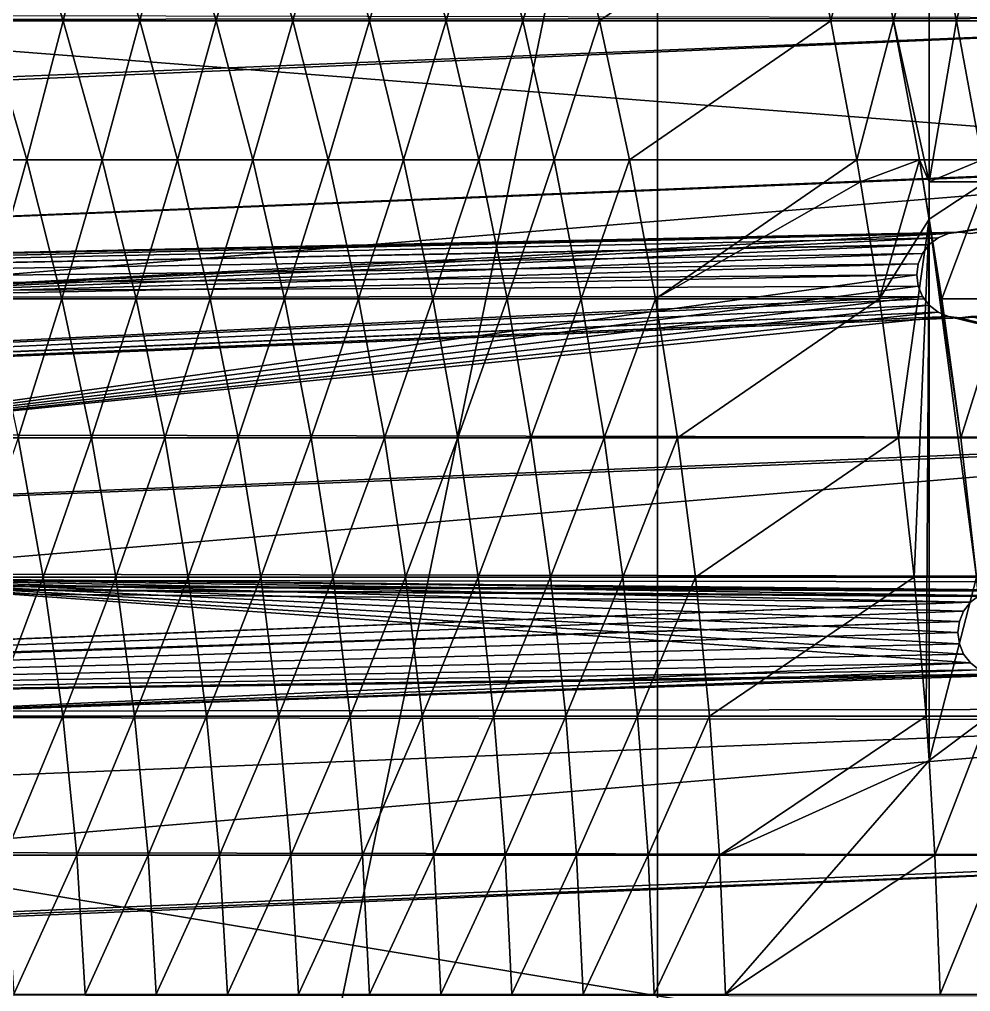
# Model space of a CAD drawing. Header units: metres. Extents: x 0 to 40.2, y -11.7 to 11.7.
# Drawn here: x 25.54 to 32.19, y 0.99 to 7.79 of the extents above; entities that cross this region are included whole.
import ezdxf

# ---------------------------------------------------------------- set-up
doc = ezdxf.new("R2010")
doc.units = ezdxf.units.M

msp = doc.modelspace()

# ---------------------------------------------------------------- linework, layer by layer
at = {"layer": 'bajo_balcon'}
for points in [[(22.388125, 8.74875, 3.3), (34.871875, 8.74875, 3.3), (22.76, 7.776667, 3.3)], [(34.871875, 8.74875, 3.3), (35.066667, 7.776667, 3.3), (22.76, 7.776667, 3.3)], [(22.76, 7.776667, 3.3), (35.238542, 6.804583, 3.3), (23.088125, 6.804583, 3.3)], [(35.066667, 7.776667, 3.3), (35.238542, 6.804583, 3.3), (22.76, 7.776667, 3.3)], [(35.238542, 6.804583, 3.3), (23.3725, 5.8325, 3.3), (23.088125, 6.804583, 3.3)], [(35.238542, 6.804583, 3.3), (32.035821, 6.289778, 3.3), (23.3725, 5.8325, 3.3)], [(35.238542, 6.804583, 3.3), (32.113467, 6.3, 3.3), (32.035821, 6.289778, 3.3)], [(32.113467, 6.3, 3.3), (35.238542, 6.804583, 3.3), (32.191113, 6.289778, 3.3)], [(32.035821, 6.289778, 3.3), (31.963467, 6.259808, 3.3), (23.3725, 5.8325, 3.3)], [(31.963467, 6.259808, 3.3), (31.901335, 6.212132, 3.3), (23.3725, 5.8325, 3.3)], [(31.85366, 6.15, 3.3), (23.3725, 5.8325, 3.3), (31.901335, 6.212132, 3.3)], [(31.85366, 6.15, 3.3), (31.823689, 6.077646, 3.3), (23.3725, 5.8325, 3.3)], [(31.823689, 6.077646, 3.3), (31.813467, 6, 3.3), (23.3725, 5.8325, 3.3)], [(23.3725, 5.8325, 3.3), (31.813467, 6, 3.3), (23.613125, 4.860417, 3.3)], [(31.813467, 6, 3.3), (31.823689, 5.922354, 3.3), (23.613125, 4.860417, 3.3)], [(31.823689, 5.922354, 3.3), (31.85366, 5.85, 3.3), (23.613125, 4.860417, 3.3)], [(31.901335, 5.787868, 3.3), (23.613125, 4.860417, 3.3), (31.85366, 5.85, 3.3)], [(31.901335, 5.787868, 3.3), (31.963467, 5.740192, 3.3), (23.613125, 4.860417, 3.3)], [(31.963467, 5.740192, 3.3), (32.035821, 5.710222, 3.3), (23.613125, 4.860417, 3.3)], [(32.035821, 5.710222, 3.3), (35.513542, 4.860417, 3.3), (23.613125, 4.860417, 3.3)], [(32.113467, 5.7, 3.3), (35.513542, 4.860417, 3.3), (32.035821, 5.710222, 3.3)], [(32.113467, 5.7, 3.3), (32.191113, 5.710222, 3.3), (35.513542, 4.860417, 3.3)], [(35.513542, 4.860417, 3.3), (23.81, 3.888333, 3.3), (23.613125, 4.860417, 3.3)], [(35.513542, 4.860417, 3.3), (35.616667, 3.888333, 3.3), (23.81, 3.888333, 3.3)], [(32.189326, 3.287868, 3.3), (23.963125, 2.91625, 3.3), (23.81, 3.888333, 3.3)], [(32.11168, 3.422354, 3.3), (32.14165, 3.35, 3.3), (23.81, 3.888333, 3.3)], [(32.14165, 3.35, 3.3), (32.189326, 3.287868, 3.3), (23.81, 3.888333, 3.3)], [(32.101458, 3.5, 3.3), (32.11168, 3.422354, 3.3), (23.81, 3.888333, 3.3)], [(32.11168, 3.577646, 3.3), (32.101458, 3.5, 3.3), (23.81, 3.888333, 3.3)], [(32.14165, 3.65, 3.3), (32.11168, 3.577646, 3.3), (23.81, 3.888333, 3.3)], [(32.189326, 3.712132, 3.3), (32.14165, 3.65, 3.3), (23.81, 3.888333, 3.3)], [(32.251458, 3.759808, 3.3), (32.189326, 3.712132, 3.3), (23.81, 3.888333, 3.3)], [(32.323812, 3.789778, 3.3), (32.251458, 3.759808, 3.3), (23.81, 3.888333, 3.3)], [(32.401458, 3.8, 3.3), (32.323812, 3.789778, 3.3), (23.81, 3.888333, 3.3)], [(35.616667, 3.888333, 3.3), (32.401458, 3.8, 3.3), (23.81, 3.888333, 3.3)], [(32.189326, 3.287868, 3.3), (32.251458, 3.240192, 3.3), (23.963125, 2.91625, 3.3)], [(32.251458, 3.240192, 3.3), (32.323812, 3.210222, 3.3), (23.963125, 2.91625, 3.3)], [(32.323812, 3.210222, 3.3), (32.401458, 3.2, 3.3), (23.963125, 2.91625, 3.3)], [(32.401458, 3.2, 3.3), (35.696875, 2.91625, 3.3), (23.963125, 2.91625, 3.3)], [(35.696875, 2.91625, 3.3), (24.0725, 1.944167, 3.3), (23.963125, 2.91625, 3.3)], [(35.696875, 2.91625, 3.3), (35.754167, 1.944167, 3.3), (24.0725, 1.944167, 3.3)], [(35.8, 0, 3.3), (24.138125, 0.972083, 3.3), (24.0725, 1.944167, 3.3)], [(35.754167, 1.944167, 3.3), (35.8, 0, 3.3), (24.0725, 1.944167, 3.3)]]:
    msp.add_3dface(points, dxfattribs=at)
at = {"layer": 'butacas_alta_frontal'}
for points in [[(25.844601, 7.776667, 4.469231), (25.534634, 8.74875, 4.469231), (25.308834, 7.776667, 4.469231)], [(26.080718, 8.74875, 4.603077), (25.534634, 8.74875, 4.603077), (25.844601, 7.776667, 4.603077)], [(26.380368, 7.776667, 4.603077), (26.080718, 8.74875, 4.603077), (25.844601, 7.776667, 4.603077)], [(26.626803, 8.74875, 4.736923), (26.080718, 8.74875, 4.736923), (26.380368, 7.776667, 4.736923)], [(26.916135, 7.776667, 4.736923), (26.626803, 8.74875, 4.736923), (26.380368, 7.776667, 4.736923)], [(27.172888, 8.74875, 4.870769), (26.626803, 8.74875, 4.870769), (26.916135, 7.776667, 4.870769)], [(27.451902, 7.776667, 4.870769), (27.172888, 8.74875, 4.870769), (26.916135, 7.776667, 4.870769)], [(27.718973, 8.74875, 5.004615), (27.172888, 8.74875, 5.004615), (27.451902, 7.776667, 5.004615)], [(27.987669, 7.776667, 5.004615), (27.718973, 8.74875, 5.004615), (27.451902, 7.776667, 5.004615)], [(28.265057, 8.74875, 5.138462), (27.718973, 8.74875, 5.138462), (27.987669, 7.776667, 5.138462)], [(28.523436, 7.776667, 5.138462), (28.265057, 8.74875, 5.138462), (27.987669, 7.776667, 5.138462)], [(28.811142, 8.74875, 5.272308), (28.265057, 8.74875, 5.272308), (28.523436, 7.776667, 5.272308)], [(29.059202, 7.776667, 5.272308), (28.811142, 8.74875, 5.272308), (28.523436, 7.776667, 5.272308)], [(29.059202, 7.776667, 5.406154), (29.357227, 8.74875, 5.406154), (28.811142, 8.74875, 5.406154)], [(29.594969, 7.776667, 5.406154), (29.357227, 8.74875, 5.406154), (29.059202, 7.776667, 5.406154)], [(31.44678, 8.74875, 5.54), (31.005625, 8.74875, 5.54), (31.212222, 7.776667, 5.54)], [(31.65203, 7.776667, 5.54), (31.44678, 8.74875, 5.54), (31.212222, 7.776667, 5.54)], [(31.887935, 8.74875, 5.697368), (31.44678, 8.74875, 5.697368), (31.65203, 7.776667, 5.697368)], [(31.9, 8.691232, 5.697368), (31.887935, 8.74875, 5.697368), (31.65203, 7.776667, 5.697368)], [(31.9, 8.691232, 5.697368), (31.65203, 7.776667, 5.697368), (31.9, 6.65, 5.697368)], [(25.591439, 6.804583, 4.335385), (25.308834, 7.776667, 4.335385), (25.064776, 6.804583, 4.335385)], [(25.844601, 7.776667, 4.469231), (25.308834, 7.776667, 4.469231), (25.591439, 6.804583, 4.469231)], [(26.118102, 6.804583, 4.469231), (25.844601, 7.776667, 4.469231), (25.591439, 6.804583, 4.469231)], [(26.380368, 7.776667, 4.603077), (25.844601, 7.776667, 4.603077), (26.118102, 6.804583, 4.603077)], [(26.644765, 6.804583, 4.603077), (26.380368, 7.776667, 4.603077), (26.118102, 6.804583, 4.603077)], [(26.916135, 7.776667, 4.736923), (26.380368, 7.776667, 4.736923), (26.644765, 6.804583, 4.736923)], [(27.171428, 6.804583, 4.736923), (26.916135, 7.776667, 4.736923), (26.644765, 6.804583, 4.736923)], [(27.451902, 7.776667, 4.870769), (26.916135, 7.776667, 4.870769), (27.171428, 6.804583, 4.870769)], [(27.698091, 6.804583, 4.870769), (27.451902, 7.776667, 4.870769), (27.171428, 6.804583, 4.870769)], [(27.698091, 6.804583, 5.004615), (27.987669, 7.776667, 5.004615), (27.451902, 7.776667, 5.004615)], [(28.224754, 6.804583, 5.004615), (27.987669, 7.776667, 5.004615), (27.698091, 6.804583, 5.004615)], [(28.523436, 7.776667, 5.138462), (27.987669, 7.776667, 5.138462), (28.224754, 6.804583, 5.138462)], [(28.751416, 6.804583, 5.138462), (28.523436, 7.776667, 5.138462), (28.224754, 6.804583, 5.138462)], [(29.059202, 7.776667, 5.272308), (28.523436, 7.776667, 5.272308), (28.751416, 6.804583, 5.272308)], [(29.278079, 6.804583, 5.272308), (29.059202, 7.776667, 5.272308), (28.751416, 6.804583, 5.272308)], [(29.594969, 7.776667, 5.406154), (29.059202, 7.776667, 5.406154), (29.278079, 6.804583, 5.406154)], [(29.804742, 6.804583, 5.406154), (29.594969, 7.776667, 5.406154), (29.278079, 6.804583, 5.406154)], [(31.65203, 7.776667, 5.54), (31.212222, 7.776667, 5.54), (31.394514, 6.804583, 5.54)], [(31.833133, 6.804583, 5.54), (31.65203, 7.776667, 5.54), (31.394514, 6.804583, 5.54)], [(31.9, 6.65, 5.697368), (31.65203, 7.776667, 5.697368), (31.833133, 6.804583, 5.697368)], [(25.591439, 6.804583, 4.335385), (25.064776, 6.804583, 4.335385), (25.317591, 5.8325, 4.335385)], [(25.591439, 6.804583, 4.335385), (25.317591, 5.8325, 4.335385), (25.836364, 5.8325, 4.335385)], [(26.118102, 6.804583, 4.469231), (25.591439, 6.804583, 4.469231), (25.836364, 5.8325, 4.469231)], [(26.118102, 6.804583, 4.469231), (25.836364, 5.8325, 4.469231), (26.355136, 5.8325, 4.469231)], [(26.644765, 6.804583, 4.603077), (26.118102, 6.804583, 4.603077), (26.355136, 5.8325, 4.603077)], [(26.873909, 5.8325, 4.603077), (26.644765, 6.804583, 4.603077), (26.355136, 5.8325, 4.603077)], [(27.171428, 6.804583, 4.736923), (26.644765, 6.804583, 4.736923), (26.873909, 5.8325, 4.736923)], [(27.392682, 5.8325, 4.736923), (27.171428, 6.804583, 4.736923), (26.873909, 5.8325, 4.736923)], [(27.698091, 6.804583, 4.870769), (27.171428, 6.804583, 4.870769), (27.392682, 5.8325, 4.870769)], [(27.698091, 6.804583, 4.870769), (27.392682, 5.8325, 4.870769), (27.911454, 5.8325, 4.870769)], [(28.224754, 6.804583, 5.004615), (27.698091, 6.804583, 5.004615), (27.911454, 5.8325, 5.004615)], [(28.224754, 6.804583, 5.004615), (27.911454, 5.8325, 5.004615), (28.430227, 5.8325, 5.004615)], [(28.751416, 6.804583, 5.138462), (28.224754, 6.804583, 5.138462), (28.430227, 5.8325, 5.138462)], [(28.949, 5.8325, 5.138462), (28.751416, 6.804583, 5.138462), (28.430227, 5.8325, 5.138462)], [(29.278079, 6.804583, 5.272308), (28.751416, 6.804583, 5.272308), (28.949, 5.8325, 5.272308)], [(29.278079, 6.804583, 5.272308), (28.949, 5.8325, 5.272308), (29.467773, 5.8325, 5.272308)], [(29.804742, 6.804583, 5.406154), (29.278079, 6.804583, 5.406154), (29.467773, 5.8325, 5.406154)], [(29.986545, 5.8325, 5.406154), (29.804742, 6.804583, 5.406154), (29.467773, 5.8325, 5.406154)], [(31.833133, 6.804583, 5.54), (31.394514, 6.804583, 5.54), (31.419637, 6.65, 5.54)], [(31.833133, 6.804583, 5.54), (31.419637, 6.65, 5.54), (31.5525, 5.8325, 5.54)], [(31.9, 6.390454, 5.54), (31.833133, 6.804583, 5.54), (31.5525, 5.8325, 5.54)], [(31.9, 6.65, 5.697368), (31.833133, 6.804583, 5.697368), (31.9, 6.390454, 5.697368)], [(31.9, 6.390454, 5.54), (31.5525, 5.8325, 5.54), (31.686181, 4.860417, 5.54)], [(31.9, 6.390454, 5.54), (31.686181, 4.860417, 5.54), (31.795556, 3.888333, 5.54)], [(31.9, 6.390454, 5.54), (31.795556, 3.888333, 5.54), (31.880625, 2.91625, 5.54)], [(31.9, 6.390454, 5.54), (31.880625, 2.91625, 5.54), (31.9, 2.606295, 5.54)], [(25.836364, 5.8325, 4.335385), (25.317591, 5.8325, 4.335385), (25.531511, 4.860417, 4.335385)], [(26.043607, 4.860417, 4.335385), (25.836364, 5.8325, 4.335385), (25.531511, 4.860417, 4.335385)], [(26.355136, 5.8325, 4.469231), (25.836364, 5.8325, 4.469231), (26.043607, 4.860417, 4.469231)], [(26.555704, 4.860417, 4.469231), (26.355136, 5.8325, 4.469231), (26.043607, 4.860417, 4.469231)], [(26.555704, 4.860417, 4.603077), (26.873909, 5.8325, 4.603077), (26.355136, 5.8325, 4.603077)], [(27.0678, 4.860417, 4.603077), (26.873909, 5.8325, 4.603077), (26.555704, 4.860417, 4.603077)], [(27.392682, 5.8325, 4.736923), (26.873909, 5.8325, 4.736923), (27.0678, 4.860417, 4.736923)], [(27.579896, 4.860417, 4.736923), (27.392682, 5.8325, 4.736923), (27.0678, 4.860417, 4.736923)], [(27.911454, 5.8325, 4.870769), (27.392682, 5.8325, 4.870769), (27.579896, 4.860417, 4.870769)], [(28.091993, 4.860417, 4.870769), (27.911454, 5.8325, 4.870769), (27.579896, 4.860417, 4.870769)], [(28.430227, 5.8325, 5.004615), (27.911454, 5.8325, 5.004615), (28.091993, 4.860417, 5.004615)], [(28.604089, 4.860417, 5.004615), (28.430227, 5.8325, 5.004615), (28.091993, 4.860417, 5.004615)], [(28.949, 5.8325, 5.138462), (28.430227, 5.8325, 5.138462), (28.604089, 4.860417, 5.138462)], [(29.116186, 4.860417, 5.138462), (28.949, 5.8325, 5.138462), (28.604089, 4.860417, 5.138462)], [(29.467773, 5.8325, 5.272308), (28.949, 5.8325, 5.272308), (29.116186, 4.860417, 5.272308)], [(29.628282, 4.860417, 5.272308), (29.467773, 5.8325, 5.272308), (29.116186, 4.860417, 5.272308)], [(29.986545, 5.8325, 5.406154), (29.467773, 5.8325, 5.406154), (29.628282, 4.860417, 5.406154)], [(30.140379, 4.860417, 5.406154), (29.986545, 5.8325, 5.406154), (29.628282, 4.860417, 5.406154)], [(25.706536, 3.888333, 4.201538), (25.531511, 4.860417, 4.201538), (25.199902, 3.888333, 4.201538)], [(26.043607, 4.860417, 4.335385), (25.531511, 4.860417, 4.335385), (25.706536, 3.888333, 4.335385)], [(26.21317, 3.888333, 4.335385), (26.043607, 4.860417, 4.335385), (25.706536, 3.888333, 4.335385)], [(26.555704, 4.860417, 4.469231), (26.043607, 4.860417, 4.469231), (26.21317, 3.888333, 4.469231)], [(26.719804, 3.888333, 4.469231), (26.555704, 4.860417, 4.469231), (26.21317, 3.888333, 4.469231)], [(27.0678, 4.860417, 4.603077), (26.555704, 4.860417, 4.603077), (26.719804, 3.888333, 4.603077)], [(27.226438, 3.888333, 4.603077), (27.0678, 4.860417, 4.603077), (26.719804, 3.888333, 4.603077)], [(27.579896, 4.860417, 4.736923), (27.0678, 4.860417, 4.736923), (27.226438, 3.888333, 4.736923)], [(27.733072, 3.888333, 4.736923), (27.579896, 4.860417, 4.736923), (27.226438, 3.888333, 4.736923)], [(27.733072, 3.888333, 4.870769), (28.091993, 4.860417, 4.870769), (27.579896, 4.860417, 4.870769)], [(28.239706, 3.888333, 4.870769), (28.091993, 4.860417, 4.870769), (27.733072, 3.888333, 4.870769)], [(28.604089, 4.860417, 5.004615), (28.091993, 4.860417, 5.004615), (28.239706, 3.888333, 5.004615)], [(28.74634, 3.888333, 5.004615), (28.604089, 4.860417, 5.004615), (28.239706, 3.888333, 5.004615)], [(29.116186, 4.860417, 5.138462), (28.604089, 4.860417, 5.138462), (28.74634, 3.888333, 5.138462)], [(29.252974, 3.888333, 5.138462), (29.116186, 4.860417, 5.138462), (28.74634, 3.888333, 5.138462)], [(29.628282, 4.860417, 5.272308), (29.116186, 4.860417, 5.272308), (29.252974, 3.888333, 5.272308)], [(29.759608, 3.888333, 5.272308), (29.628282, 4.860417, 5.272308), (29.252974, 3.888333, 5.272308)], [(30.140379, 4.860417, 5.406154), (29.628282, 4.860417, 5.406154), (29.759608, 3.888333, 5.406154)], [(30.266242, 3.888333, 5.406154), (30.140379, 4.860417, 5.406154), (29.759608, 3.888333, 5.406154)], [(25.706536, 3.888333, 4.201538), (25.199902, 3.888333, 4.201538), (25.340281, 2.91625, 4.201538)], [(25.842667, 2.91625, 4.201538), (25.706536, 3.888333, 4.201538), (25.340281, 2.91625, 4.201538)], [(26.21317, 3.888333, 4.335385), (25.706536, 3.888333, 4.335385), (25.842667, 2.91625, 4.335385)], [(26.345052, 2.91625, 4.335385), (26.21317, 3.888333, 4.335385), (25.842667, 2.91625, 4.335385)], [(26.719804, 3.888333, 4.469231), (26.21317, 3.888333, 4.469231), (26.345052, 2.91625, 4.469231)], [(26.847438, 2.91625, 4.469231), (26.719804, 3.888333, 4.469231), (26.345052, 2.91625, 4.469231)], [(27.226438, 3.888333, 4.603077), (26.719804, 3.888333, 4.603077), (26.847438, 2.91625, 4.603077)], [(27.349823, 2.91625, 4.603077), (27.226438, 3.888333, 4.603077), (26.847438, 2.91625, 4.603077)], [(27.733072, 3.888333, 4.736923), (27.226438, 3.888333, 4.736923), (27.349823, 2.91625, 4.736923)], [(27.852209, 2.91625, 4.736923), (27.733072, 3.888333, 4.736923), (27.349823, 2.91625, 4.736923)], [(28.239706, 3.888333, 4.870769), (27.733072, 3.888333, 4.870769), (27.852209, 2.91625, 4.870769)], [(28.354594, 2.91625, 4.870769), (28.239706, 3.888333, 4.870769), (27.852209, 2.91625, 4.870769)], [(28.74634, 3.888333, 5.004615), (28.239706, 3.888333, 5.004615), (28.354594, 2.91625, 5.004615)], [(28.85698, 2.91625, 5.004615), (28.74634, 3.888333, 5.004615), (28.354594, 2.91625, 5.004615)], [(29.252974, 3.888333, 5.138462), (28.74634, 3.888333, 5.138462), (28.85698, 2.91625, 5.138462)], [(29.359365, 2.91625, 5.138462), (29.252974, 3.888333, 5.138462), (28.85698, 2.91625, 5.138462)], [(29.759608, 3.888333, 5.272308), (29.252974, 3.888333, 5.272308), (29.359365, 2.91625, 5.272308)], [(29.861751, 2.91625, 5.272308), (29.759608, 3.888333, 5.272308), (29.359365, 2.91625, 5.272308)], [(30.266242, 3.888333, 5.406154), (29.759608, 3.888333, 5.406154), (29.861751, 2.91625, 5.406154)], [(30.364136, 2.91625, 5.406154), (30.266242, 3.888333, 5.406154), (29.861751, 2.91625, 5.406154)], [(25.842667, 2.91625, 4.201538), (25.340281, 2.91625, 4.201538), (25.440552, 1.944167, 4.201538)], [(25.939903, 1.944167, 4.201538), (25.842667, 2.91625, 4.201538), (25.440552, 1.944167, 4.201538)], [(26.345052, 2.91625, 4.335385), (25.842667, 2.91625, 4.335385), (25.939903, 1.944167, 4.335385)], [(26.439254, 1.944167, 4.335385), (26.345052, 2.91625, 4.335385), (25.939903, 1.944167, 4.335385)], [(26.439254, 1.944167, 4.469231), (26.847438, 2.91625, 4.469231), (26.345052, 2.91625, 4.469231)], [(26.938605, 1.944167, 4.469231), (26.847438, 2.91625, 4.469231), (26.439254, 1.944167, 4.469231)], [(27.349823, 2.91625, 4.603077), (26.847438, 2.91625, 4.603077), (26.938605, 1.944167, 4.603077)], [(27.437956, 1.944167, 4.603077), (27.349823, 2.91625, 4.603077), (26.938605, 1.944167, 4.603077)], [(27.852209, 2.91625, 4.736923), (27.349823, 2.91625, 4.736923), (27.437956, 1.944167, 4.736923)], [(27.937307, 1.944167, 4.736923), (27.852209, 2.91625, 4.736923), (27.437956, 1.944167, 4.736923)], [(28.354594, 2.91625, 4.870769), (27.852209, 2.91625, 4.870769), (27.937307, 1.944167, 4.870769)], [(28.436657, 1.944167, 4.870769), (28.354594, 2.91625, 4.870769), (27.937307, 1.944167, 4.870769)], [(28.85698, 2.91625, 5.004615), (28.354594, 2.91625, 5.004615), (28.436657, 1.944167, 5.004615)], [(28.936008, 1.944167, 5.004615), (28.85698, 2.91625, 5.004615), (28.436657, 1.944167, 5.004615)], [(28.936008, 1.944167, 5.138462), (29.359365, 2.91625, 5.138462), (28.85698, 2.91625, 5.138462)], [(29.435359, 1.944167, 5.138462), (29.359365, 2.91625, 5.138462), (28.936008, 1.944167, 5.138462)], [(29.861751, 2.91625, 5.272308), (29.359365, 2.91625, 5.272308), (29.435359, 1.944167, 5.272308)], [(29.93471, 1.944167, 5.272308), (29.861751, 2.91625, 5.272308), (29.435359, 1.944167, 5.272308)], [(30.364136, 2.91625, 5.406154), (29.861751, 2.91625, 5.406154), (29.93471, 1.944167, 5.406154)], [(30.434061, 1.944167, 5.406154), (30.364136, 2.91625, 5.406154), (29.93471, 1.944167, 5.406154)], [(25.939903, 1.944167, 4.201538), (25.440552, 1.944167, 4.201538), (25.500715, 0.972083, 4.201538)], [(25.998245, 0.972083, 4.201538), (25.939903, 1.944167, 4.201538), (25.500715, 0.972083, 4.201538)], [(26.439254, 1.944167, 4.335385), (25.939903, 1.944167, 4.335385), (25.998245, 0.972083, 4.335385)], [(26.495775, 0.972083, 4.335385), (26.439254, 1.944167, 4.335385), (25.998245, 0.972083, 4.335385)], [(26.938605, 1.944167, 4.469231), (26.439254, 1.944167, 4.469231), (26.495775, 0.972083, 4.469231)], [(26.993305, 0.972083, 4.469231), (26.938605, 1.944167, 4.469231), (26.495775, 0.972083, 4.469231)], [(27.437956, 1.944167, 4.603077), (26.938605, 1.944167, 4.603077), (26.993305, 0.972083, 4.603077)], [(27.490835, 0.972083, 4.603077), (27.437956, 1.944167, 4.603077), (26.993305, 0.972083, 4.603077)], [(27.937307, 1.944167, 4.736923), (27.437956, 1.944167, 4.736923), (27.490835, 0.972083, 4.736923)], [(27.988365, 0.972083, 4.736923), (27.937307, 1.944167, 4.736923), (27.490835, 0.972083, 4.736923)], [(28.436657, 1.944167, 4.870769), (27.937307, 1.944167, 4.870769), (27.988365, 0.972083, 4.870769)], [(28.485895, 0.972083, 4.870769), (28.436657, 1.944167, 4.870769), (27.988365, 0.972083, 4.870769)], [(28.936008, 1.944167, 5.004615), (28.436657, 1.944167, 5.004615), (28.485895, 0.972083, 5.004615)], [(28.983425, 0.972083, 5.004615), (28.936008, 1.944167, 5.004615), (28.485895, 0.972083, 5.004615)], [(29.435359, 1.944167, 5.138462), (28.936008, 1.944167, 5.138462), (28.983425, 0.972083, 5.138462)], [(29.480955, 0.972083, 5.138462), (29.435359, 1.944167, 5.138462), (28.983425, 0.972083, 5.138462)], [(29.93471, 1.944167, 5.272308), (29.435359, 1.944167, 5.272308), (29.480955, 0.972083, 5.272308)], [(29.978485, 0.972083, 5.272308), (29.93471, 1.944167, 5.272308), (29.480955, 0.972083, 5.272308)], [(30.434061, 1.944167, 5.406154), (29.93471, 1.944167, 5.406154), (29.978485, 0.972083, 5.406154)], [(30.476015, 0.972083, 5.406154), (30.434061, 1.944167, 5.406154), (29.978485, 0.972083, 5.406154)]]:
    msp.add_3dface(points, dxfattribs=at)
at = {"layer": 'butacas_alta_posterior'}
for points in [[(31.9, 6.390454, 5.697368), (31.990089, 5.8325, 5.697368), (32.296549, 6.65, 5.697368)], [(31.9, 6.390454, 5.697368), (32.296549, 6.65, 5.697368), (31.9, 6.65, 5.697368)], [(32.427679, 5.8325, 5.697368), (32.296549, 6.65, 5.697368), (31.990089, 5.8325, 5.697368)], [(32.23156, 3.888333, 5.54), (31.9, 6.390454, 5.54), (31.9, 2.606295, 5.54)], [(32.23156, 3.888333, 5.54), (32.122898, 4.860417, 5.54), (31.9, 6.390454, 5.54)], [(32.122898, 4.860417, 5.54), (31.990089, 5.8325, 5.54), (31.9, 6.390454, 5.54)], [(32.427679, 5.8325, 5.697368), (31.990089, 5.8325, 5.697368), (32.122898, 4.860417, 5.697368)], [(32.559616, 4.860417, 5.697368), (32.427679, 5.8325, 5.697368), (32.122898, 4.860417, 5.697368)], [(32.559616, 4.860417, 5.697368), (32.122898, 4.860417, 5.697368), (32.23156, 3.888333, 5.697368)], [(32.316075, 2.91625, 5.54), (32.23156, 3.888333, 5.54), (31.9, 2.606295, 5.54)], [(32.316075, 2.91625, 5.54), (31.9, 2.606295, 5.54), (31.941389, 1.944167, 5.54)], [(32.376443, 1.944167, 5.54), (32.316075, 2.91625, 5.54), (31.941389, 1.944167, 5.54)], [(32.376443, 1.944167, 5.54), (31.941389, 1.944167, 5.54), (31.977847, 0.972083, 5.54)], [(32.412663, 0.972083, 5.54), (32.376443, 1.944167, 5.54), (31.977847, 0.972083, 5.54)]]:
    msp.add_3dface(points, dxfattribs=at)
at = {"layer": 'butacas_platea'}
for points in [[(35, 7.794568, -0.001582), (12.5, 7.831988, -0.565854), (12.5, 7.776667, -0.566132)], [(35, 7.794568, -0.001582), (12.5, 7.776667, -0.566132), (35, 7.773947, -0.001679)], [(35, 7.773947, -0.001679), (12.5, 7.776667, -0.566132), (12.5, 6.855844, -0.56836)], [(35, 7.773947, -0.001679), (12.5, 6.855844, -0.56836), (12.5, 6.804583, -0.568587)], [(35, 7.773947, -0.001679), (12.5, 6.804583, -0.568587), (35, 6.802961, -0.005968)], [(35, 6.802961, -0.005968), (12.5, 6.804583, -0.568587), (12.5, 5.880264, -0.570519)], [(35, 6.802961, -0.005968), (12.5, 5.880264, -0.570519), (35, 6.794886, -0.005985)], [(32.113467, 6.3, -0.079852), (35, 6.794886, -0.005985), (12.5, 5.880264, -0.570519)], [(32.113467, 6.3, -0.079852), (35, 6.736646, -0.006208), (35, 6.794886, -0.005985)], [(32.191113, 6.289778, -0.077955), (35, 6.736646, -0.006208), (32.113467, 6.3, -0.079852)], [(32.035821, 6.289778, -0.081827), (32.113467, 6.3, -0.079852), (12.5, 5.880264, -0.570519)], [(32.035821, 6.289778, -0.081827), (12.5, 5.880264, -0.570519), (12.5, 5.83765, -0.570682)], [(31.963467, 6.259808, -0.083746), (32.035821, 6.289778, -0.081827), (12.5, 5.83765, -0.570682)], [(31.901335, 6.212132, -0.085477), (31.963467, 6.259808, -0.083746), (12.5, 5.83765, -0.570682)], [(31.9, 6.210392, -0.085517), (31.901335, 6.212132, -0.085477), (12.5, 5.83765, -0.570682)], [(31.9, 6.210392, -0.085517), (12.5, 5.83765, -0.570682), (31.85366, 6.15, -0.086903)], [(31.823689, 6.077646, -0.087927), (31.85366, 6.15, -0.086903), (12.5, 5.83765, -0.570682)], [(31.813467, 6, -0.088479), (31.823689, 6.077646, -0.087927), (12.5, 5.83765, -0.570682)], [(31.823689, 5.922354, -0.088521), (31.813467, 6, -0.088479), (12.5, 5.83765, -0.570682)], [(31.85366, 5.85, -0.08805), (31.823689, 5.922354, -0.088521), (12.5, 5.83765, -0.570682)], [(31.85366, 5.85, -0.08805), (12.5, 5.83765, -0.570682), (12.5, 4.912942, -0.572323)], [(31.867088, 5.8325, -0.087782), (31.85366, 5.85, -0.08805), (12.5, 4.912942, -0.572323)], [(31.9, 5.789608, -0.087036), (31.867088, 5.8325, -0.087782), (12.5, 4.912942, -0.572323)], [(35, 5.816801, -0.00969), (32.113467, 5.7, -0.081872), (12.5, 4.905236, -0.572337)], [(35, 5.816801, -0.00969), (12.5, 4.905236, -0.572337), (35, 4.861417, -0.012772)], [(31.901335, 5.787868, -0.087006), (31.9, 5.789608, -0.087036), (12.5, 4.912942, -0.572323)], [(31.963467, 5.740192, -0.085541), (31.901335, 5.787868, -0.087006), (12.5, 4.912942, -0.572323)], [(35, 5.816801, -0.00969), (32.191113, 5.710222, -0.079918), (32.113467, 5.7, -0.081872)], [(31.963467, 5.740192, -0.085541), (12.5, 4.912942, -0.572323), (12.5, 4.905236, -0.572337)], [(32.035821, 5.710222, -0.08379), (31.963467, 5.740192, -0.085541), (12.5, 4.905236, -0.572337)], [(32.113467, 5.7, -0.081872), (32.035821, 5.710222, -0.08379), (12.5, 4.905236, -0.572337)], [(35, 4.861417, -0.012772), (12.5, 4.905236, -0.572337), (12.5, 3.930749, -0.573819)], [(35, 4.861417, -0.012772), (12.5, 3.930749, -0.573819), (35, 4.839672, -0.012805)], [(35, 4.839672, -0.012805), (12.5, 3.930749, -0.573819), (35, 3.889465, -0.015307)], [(35, 3.889465, -0.015307), (12.5, 3.930749, -0.573819), (12.5, 3.881465, -0.573939)], [(35, 3.889465, -0.015307), (12.5, 3.881465, -0.573939), (35, 3.852151, -0.015361)], [(32.189326, 3.712132, -0.085325), (12.5, 3.881465, -0.573939), (12.5, 2.956799, -0.574972)], [(32.241716, 3.752332, -0.083944), (12.5, 3.881465, -0.573939), (32.189326, 3.712132, -0.085325)], [(32.241716, 3.752332, -0.083944), (32.251458, 3.759808, -0.083694), (12.5, 3.881465, -0.573939)], [(32.251458, 3.759808, -0.083694), (32.323812, 3.789778, -0.081864), (12.5, 3.881465, -0.573939)], [(32.323812, 3.789778, -0.081864), (32.401458, 3.8, -0.079925), (12.5, 3.881465, -0.573939)], [(32.401458, 3.8, -0.079925), (35, 3.852151, -0.015361), (12.5, 3.881465, -0.573939)], [(32.189326, 3.712132, -0.085325), (12.5, 2.956799, -0.574972), (12.5, 2.952008, -0.574982)], [(32.14165, 3.65, -0.086634), (32.189326, 3.712132, -0.085325), (12.5, 2.952008, -0.574982)], [(32.11168, 3.577646, -0.087525), (32.14165, 3.65, -0.086634), (12.5, 2.952008, -0.574982)], [(32.11168, 3.577646, -0.087525), (12.5, 2.952008, -0.574982), (12.5, 2.929906, -0.575027)], [(32.101458, 3.5, -0.087937), (32.11168, 3.577646, -0.087525), (12.5, 2.929906, -0.575027)], [(32.11168, 3.422354, -0.087842), (32.101458, 3.5, -0.087937), (12.5, 2.929906, -0.575027)], [(32.14165, 3.35, -0.087247), (32.11168, 3.422354, -0.087842), (12.5, 2.929906, -0.575027)], [(32.189326, 3.287868, -0.086193), (32.14165, 3.35, -0.087247), (12.5, 2.929906, -0.575027)], [(32.251458, 3.240192, -0.08475), (32.189326, 3.287868, -0.086193), (12.5, 2.929906, -0.575027)], [(32.323812, 3.210222, -0.083018), (32.251458, 3.240192, -0.08475), (12.5, 2.929906, -0.575027)], [(32.401458, 3.2, -0.081114), (32.323812, 3.210222, -0.083018), (12.5, 2.929906, -0.575027)], [(35, 2.96708, -0.017172), (32.401458, 3.2, -0.081114), (12.5, 2.929906, -0.575027)], [(35, 2.96708, -0.017172), (12.5, 2.929906, -0.575027), (35, 2.888225, -0.017298)], [(35, 2.888225, -0.017298), (12.5, 2.929906, -0.575027), (12.5, 1.983377, -0.575798)], [(35, 2.888225, -0.017298), (12.5, 1.983377, -0.575798), (35, 1.945439, -0.018674)], [(35, 1.945439, -0.018674), (12.5, 1.983377, -0.575798), (12.5, 1.010478, -0.576302)], [(35, 1.945439, -0.018674), (12.5, 1.010478, -0.576302), (35, 1.913886, -0.01869)], [(35, 1.913886, -0.01869), (12.5, 1.010478, -0.576302), (12.5, 0.972083, -0.576335)], [(35, 1.913886, -0.01869), (12.5, 0.972083, -0.576335), (35, 0.961177, -0.019516)]]:
    msp.add_3dface(points, dxfattribs=at)
at = {"layer": 'cielo_3'}
for points in [[(25.2, -11.665, 10.95), (30, 11.665, 10.95), (30, -11.665, 10.95)], [(30, 11.665, 10.95), (25.2, -11.665, 10.95), (25.2, 11.665, 10.95)], [(30, -11.665, 10.95), (30, 11.665, 11.55), (30, -11.665, 11.55)], [(30, 11.665, 11.55), (30, -11.665, 10.95), (30, 11.665, 10.95)]]:
    msp.add_3dface(points, dxfattribs=at)
at = {"layer": 'cielo_4'}
for points in [[(34.8, 11.665, 11.55), (34.8, -11.665, 11.55), (30, -11.665, 11.55)], [(30, -11.665, 11.55), (30, 11.665, 11.55), (34.8, 11.665, 11.55)]]:
    msp.add_3dface(points, dxfattribs=at)
at = {"layer": 'frente_balcon'}
for points in [[(25.844601, 7.776667, 4.603077), (25.534634, 8.74875, 4.603077), (25.844601, 7.776667, 4.469231)], [(25.534634, 8.74875, 4.603077), (25.534634, 8.74875, 4.469231), (25.844601, 7.776667, 4.469231)], [(26.380368, 7.776667, 4.736923), (26.080718, 8.74875, 4.736923), (26.380368, 7.776667, 4.603077)], [(26.080718, 8.74875, 4.736923), (26.080718, 8.74875, 4.603077), (26.380368, 7.776667, 4.603077)], [(26.916135, 7.776667, 4.870769), (26.626803, 8.74875, 4.870769), (26.916135, 7.776667, 4.736923)], [(26.626803, 8.74875, 4.870769), (26.626803, 8.74875, 4.736923), (26.916135, 7.776667, 4.736923)], [(27.451902, 7.776667, 5.004615), (27.172888, 8.74875, 5.004615), (27.451902, 7.776667, 4.870769)], [(27.172888, 8.74875, 5.004615), (27.172888, 8.74875, 4.870769), (27.451902, 7.776667, 4.870769)], [(27.718973, 8.74875, 5.138462), (27.718973, 8.74875, 5.004615), (27.987669, 7.776667, 5.004615)], [(27.987669, 7.776667, 5.138462), (27.718973, 8.74875, 5.138462), (27.987669, 7.776667, 5.004615)], [(28.523436, 7.776667, 5.272308), (28.265057, 8.74875, 5.272308), (28.523436, 7.776667, 5.138462)], [(28.265057, 8.74875, 5.272308), (28.265057, 8.74875, 5.138462), (28.523436, 7.776667, 5.138462)], [(29.059202, 7.776667, 5.272308), (28.811142, 8.74875, 5.406154), (28.811142, 8.74875, 5.272308)], [(29.059202, 7.776667, 5.272308), (29.059202, 7.776667, 5.406154), (28.811142, 8.74875, 5.406154)], [(29.357227, 8.74875, 5.54), (29.357227, 8.74875, 5.406154), (29.594969, 7.776667, 5.406154)], [(29.594969, 7.776667, 5.54), (29.357227, 8.74875, 5.54), (29.594969, 7.776667, 5.406154)], [(31.65203, 7.776667, 5.697368), (31.44678, 8.74875, 5.697368), (31.65203, 7.776667, 5.54)], [(31.44678, 8.74875, 5.697368), (31.44678, 8.74875, 5.54), (31.65203, 7.776667, 5.54)], [(31.9, 8.691232, 5.697368), (32.091838, 7.776667, 5.697368), (32.091838, 7.776667, 5.854737)], [(31.9, 8.691232, 5.854737), (31.9, 8.691232, 5.697368), (32.091838, 7.776667, 5.854737)], [(25.591439, 6.804583, 4.469231), (25.308834, 7.776667, 4.469231), (25.591439, 6.804583, 4.335385)], [(25.308834, 7.776667, 4.469231), (25.308834, 7.776667, 4.335385), (25.591439, 6.804583, 4.335385)], [(26.118102, 6.804583, 4.603077), (25.844601, 7.776667, 4.603077), (26.118102, 6.804583, 4.469231)], [(25.844601, 7.776667, 4.603077), (25.844601, 7.776667, 4.469231), (26.118102, 6.804583, 4.469231)], [(26.644765, 6.804583, 4.736923), (26.380368, 7.776667, 4.736923), (26.644765, 6.804583, 4.603077)], [(26.380368, 7.776667, 4.736923), (26.380368, 7.776667, 4.603077), (26.644765, 6.804583, 4.603077)], [(27.171428, 6.804583, 4.870769), (26.916135, 7.776667, 4.870769), (27.171428, 6.804583, 4.736923)], [(26.916135, 7.776667, 4.870769), (26.916135, 7.776667, 4.736923), (27.171428, 6.804583, 4.736923)], [(27.698091, 6.804583, 4.870769), (27.698091, 6.804583, 5.004615), (27.451902, 7.776667, 5.004615)], [(27.698091, 6.804583, 4.870769), (27.451902, 7.776667, 5.004615), (27.451902, 7.776667, 4.870769)], [(28.224754, 6.804583, 5.138462), (27.987669, 7.776667, 5.138462), (28.224754, 6.804583, 5.004615)], [(27.987669, 7.776667, 5.138462), (27.987669, 7.776667, 5.004615), (28.224754, 6.804583, 5.004615)], [(28.751416, 6.804583, 5.272308), (28.523436, 7.776667, 5.272308), (28.751416, 6.804583, 5.138462)], [(28.523436, 7.776667, 5.272308), (28.523436, 7.776667, 5.138462), (28.751416, 6.804583, 5.138462)], [(29.278079, 6.804583, 5.406154), (29.059202, 7.776667, 5.406154), (29.278079, 6.804583, 5.272308)], [(29.059202, 7.776667, 5.406154), (29.059202, 7.776667, 5.272308), (29.278079, 6.804583, 5.272308)], [(29.804742, 6.804583, 5.54), (29.594969, 7.776667, 5.54), (29.804742, 6.804583, 5.406154)], [(29.594969, 7.776667, 5.54), (29.594969, 7.776667, 5.406154), (29.804742, 6.804583, 5.406154)], [(31.833133, 6.804583, 5.697368), (31.65203, 7.776667, 5.697368), (31.833133, 6.804583, 5.54)], [(31.65203, 7.776667, 5.697368), (31.65203, 7.776667, 5.54), (31.833133, 6.804583, 5.54)], [(32.271753, 6.804583, 5.854737), (32.091838, 7.776667, 5.854737), (32.271753, 6.804583, 5.697368)], [(32.091838, 7.776667, 5.854737), (32.091838, 7.776667, 5.697368), (32.271753, 6.804583, 5.697368)], [(25.591439, 6.804583, 4.335385), (25.836364, 5.8325, 4.335385), (25.836364, 5.8325, 4.469231)], [(25.591439, 6.804583, 4.469231), (25.591439, 6.804583, 4.335385), (25.836364, 5.8325, 4.469231)], [(26.118102, 6.804583, 4.469231), (26.355136, 5.8325, 4.469231), (26.355136, 5.8325, 4.603077)], [(26.118102, 6.804583, 4.603077), (26.118102, 6.804583, 4.469231), (26.355136, 5.8325, 4.603077)], [(26.644765, 6.804583, 4.603077), (26.873909, 5.8325, 4.603077), (26.873909, 5.8325, 4.736923)], [(26.644765, 6.804583, 4.736923), (26.644765, 6.804583, 4.603077), (26.873909, 5.8325, 4.736923)], [(27.171428, 6.804583, 4.736923), (27.392682, 5.8325, 4.736923), (27.392682, 5.8325, 4.870769)], [(27.171428, 6.804583, 4.870769), (27.171428, 6.804583, 4.736923), (27.392682, 5.8325, 4.870769)], [(27.698091, 6.804583, 4.870769), (27.911454, 5.8325, 4.870769), (27.911454, 5.8325, 5.004615)], [(27.698091, 6.804583, 5.004615), (27.698091, 6.804583, 4.870769), (27.911454, 5.8325, 5.004615)], [(28.224754, 6.804583, 5.138462), (28.224754, 6.804583, 5.004615), (28.430227, 5.8325, 5.004615)], [(28.430227, 5.8325, 5.138462), (28.224754, 6.804583, 5.138462), (28.430227, 5.8325, 5.004615)], [(28.751416, 6.804583, 5.138462), (28.949, 5.8325, 5.138462), (28.949, 5.8325, 5.272308)], [(28.751416, 6.804583, 5.272308), (28.751416, 6.804583, 5.138462), (28.949, 5.8325, 5.272308)], [(29.278079, 6.804583, 5.272308), (29.467773, 5.8325, 5.272308), (29.467773, 5.8325, 5.406154)], [(29.278079, 6.804583, 5.406154), (29.278079, 6.804583, 5.272308), (29.467773, 5.8325, 5.406154)], [(29.804742, 6.804583, 5.406154), (29.986545, 5.8325, 5.406154), (29.986545, 5.8325, 5.54)], [(29.804742, 6.804583, 5.54), (29.804742, 6.804583, 5.406154), (29.986545, 5.8325, 5.54)], [(31.833133, 6.804583, 5.54), (31.9, 6.390454, 5.54), (31.990089, 5.8325, 5.697368)], [(31.9, 6.390454, 5.697368), (31.833133, 6.804583, 5.54), (31.990089, 5.8325, 5.697368)], [(31.9, 6.390454, 5.697368), (31.833133, 6.804583, 5.697368), (31.833133, 6.804583, 5.54)], [(31.990089, 5.8325, 5.697368), (31.9, 6.390454, 5.54), (31.990089, 5.8325, 5.54)], [(26.043607, 4.860417, 4.469231), (25.836364, 5.8325, 4.469231), (26.043607, 4.860417, 4.335385)], [(25.836364, 5.8325, 4.469231), (25.836364, 5.8325, 4.335385), (26.043607, 4.860417, 4.335385)], [(26.555704, 4.860417, 4.469231), (26.555704, 4.860417, 4.603077), (26.355136, 5.8325, 4.603077)], [(26.555704, 4.860417, 4.469231), (26.355136, 5.8325, 4.603077), (26.355136, 5.8325, 4.469231)], [(27.0678, 4.860417, 4.736923), (26.873909, 5.8325, 4.736923), (27.0678, 4.860417, 4.603077)], [(26.873909, 5.8325, 4.736923), (26.873909, 5.8325, 4.603077), (27.0678, 4.860417, 4.603077)], [(27.579896, 4.860417, 4.870769), (27.392682, 5.8325, 4.870769), (27.579896, 4.860417, 4.736923)], [(27.392682, 5.8325, 4.870769), (27.392682, 5.8325, 4.736923), (27.579896, 4.860417, 4.736923)], [(28.091993, 4.860417, 5.004615), (27.911454, 5.8325, 5.004615), (28.091993, 4.860417, 4.870769)], [(27.911454, 5.8325, 5.004615), (27.911454, 5.8325, 4.870769), (28.091993, 4.860417, 4.870769)], [(28.430227, 5.8325, 5.138462), (28.430227, 5.8325, 5.004615), (28.604089, 4.860417, 5.004615)], [(28.604089, 4.860417, 5.138462), (28.430227, 5.8325, 5.138462), (28.604089, 4.860417, 5.004615)], [(29.116186, 4.860417, 5.272308), (28.949, 5.8325, 5.272308), (29.116186, 4.860417, 5.138462)], [(28.949, 5.8325, 5.272308), (28.949, 5.8325, 5.138462), (29.116186, 4.860417, 5.138462)], [(29.467773, 5.8325, 5.406154), (29.467773, 5.8325, 5.272308), (29.628282, 4.860417, 5.272308)], [(29.628282, 4.860417, 5.406154), (29.467773, 5.8325, 5.406154), (29.628282, 4.860417, 5.272308)], [(29.986545, 5.8325, 5.54), (29.986545, 5.8325, 5.406154), (30.140379, 4.860417, 5.406154)], [(30.140379, 4.860417, 5.54), (29.986545, 5.8325, 5.54), (30.140379, 4.860417, 5.406154)], [(31.990089, 5.8325, 5.697368), (31.990089, 5.8325, 5.54), (32.122898, 4.860417, 5.54)], [(32.122898, 4.860417, 5.697368), (31.990089, 5.8325, 5.697368), (32.122898, 4.860417, 5.54)], [(25.706536, 3.888333, 4.335385), (25.531511, 4.860417, 4.335385), (25.706536, 3.888333, 4.201538)], [(25.531511, 4.860417, 4.335385), (25.531511, 4.860417, 4.201538), (25.706536, 3.888333, 4.201538)], [(26.21317, 3.888333, 4.469231), (26.043607, 4.860417, 4.469231), (26.21317, 3.888333, 4.335385)], [(26.043607, 4.860417, 4.469231), (26.043607, 4.860417, 4.335385), (26.21317, 3.888333, 4.335385)], [(26.719804, 3.888333, 4.603077), (26.555704, 4.860417, 4.603077), (26.719804, 3.888333, 4.469231)], [(26.555704, 4.860417, 4.603077), (26.555704, 4.860417, 4.469231), (26.719804, 3.888333, 4.469231)], [(27.226438, 3.888333, 4.736923), (27.0678, 4.860417, 4.736923), (27.226438, 3.888333, 4.603077)], [(27.0678, 4.860417, 4.736923), (27.0678, 4.860417, 4.603077), (27.226438, 3.888333, 4.603077)], [(27.733072, 3.888333, 4.736923), (27.579896, 4.860417, 4.870769), (27.579896, 4.860417, 4.736923)], [(27.733072, 3.888333, 4.736923), (27.733072, 3.888333, 4.870769), (27.579896, 4.860417, 4.870769)], [(28.239706, 3.888333, 5.004615), (28.091993, 4.860417, 5.004615), (28.239706, 3.888333, 4.870769)], [(28.091993, 4.860417, 5.004615), (28.091993, 4.860417, 4.870769), (28.239706, 3.888333, 4.870769)], [(28.74634, 3.888333, 5.138462), (28.604089, 4.860417, 5.138462), (28.74634, 3.888333, 5.004615)], [(28.604089, 4.860417, 5.138462), (28.604089, 4.860417, 5.004615), (28.74634, 3.888333, 5.004615)], [(29.252974, 3.888333, 5.272308), (29.116186, 4.860417, 5.272308), (29.252974, 3.888333, 5.138462)], [(29.116186, 4.860417, 5.272308), (29.116186, 4.860417, 5.138462), (29.252974, 3.888333, 5.138462)], [(29.759608, 3.888333, 5.406154), (29.628282, 4.860417, 5.406154), (29.759608, 3.888333, 5.272308)], [(29.628282, 4.860417, 5.406154), (29.628282, 4.860417, 5.272308), (29.759608, 3.888333, 5.272308)], [(30.266242, 3.888333, 5.406154), (30.140379, 4.860417, 5.54), (30.140379, 4.860417, 5.406154)], [(30.266242, 3.888333, 5.406154), (30.266242, 3.888333, 5.54), (30.140379, 4.860417, 5.54)], [(32.23156, 3.888333, 5.697368), (32.122898, 4.860417, 5.697368), (32.23156, 3.888333, 5.54)], [(32.122898, 4.860417, 5.697368), (32.122898, 4.860417, 5.54), (32.23156, 3.888333, 5.54)], [(25.706536, 3.888333, 4.335385), (25.706536, 3.888333, 4.201538), (25.842667, 2.91625, 4.201538)], [(25.842667, 2.91625, 4.335385), (25.706536, 3.888333, 4.335385), (25.842667, 2.91625, 4.201538)], [(26.345052, 2.91625, 4.469231), (26.21317, 3.888333, 4.469231), (26.345052, 2.91625, 4.335385)], [(26.21317, 3.888333, 4.469231), (26.21317, 3.888333, 4.335385), (26.345052, 2.91625, 4.335385)], [(26.847438, 2.91625, 4.603077), (26.719804, 3.888333, 4.603077), (26.847438, 2.91625, 4.469231)], [(26.719804, 3.888333, 4.603077), (26.719804, 3.888333, 4.469231), (26.847438, 2.91625, 4.469231)], [(27.349823, 2.91625, 4.736923), (27.226438, 3.888333, 4.736923), (27.349823, 2.91625, 4.603077)], [(27.226438, 3.888333, 4.736923), (27.226438, 3.888333, 4.603077), (27.349823, 2.91625, 4.603077)], [(27.852209, 2.91625, 4.870769), (27.733072, 3.888333, 4.870769), (27.852209, 2.91625, 4.736923)], [(27.733072, 3.888333, 4.870769), (27.733072, 3.888333, 4.736923), (27.852209, 2.91625, 4.736923)], [(28.239706, 3.888333, 5.004615), (28.239706, 3.888333, 4.870769), (28.354594, 2.91625, 4.870769)], [(28.354594, 2.91625, 5.004615), (28.239706, 3.888333, 5.004615), (28.354594, 2.91625, 4.870769)], [(28.74634, 3.888333, 5.138462), (28.74634, 3.888333, 5.004615), (28.85698, 2.91625, 5.004615)], [(28.85698, 2.91625, 5.138462), (28.74634, 3.888333, 5.138462), (28.85698, 2.91625, 5.004615)], [(29.359365, 2.91625, 5.272308), (29.252974, 3.888333, 5.272308), (29.359365, 2.91625, 5.138462)], [(29.252974, 3.888333, 5.272308), (29.252974, 3.888333, 5.138462), (29.359365, 2.91625, 5.138462)], [(29.861751, 2.91625, 5.406154), (29.759608, 3.888333, 5.406154), (29.861751, 2.91625, 5.272308)], [(29.759608, 3.888333, 5.406154), (29.759608, 3.888333, 5.272308), (29.861751, 2.91625, 5.272308)], [(30.266242, 3.888333, 5.54), (30.266242, 3.888333, 5.406154), (30.364136, 2.91625, 5.406154)], [(30.364136, 2.91625, 5.54), (30.266242, 3.888333, 5.54), (30.364136, 2.91625, 5.406154)], [(25.939903, 1.944167, 4.335385), (25.842667, 2.91625, 4.335385), (25.939903, 1.944167, 4.201538)], [(25.842667, 2.91625, 4.335385), (25.842667, 2.91625, 4.201538), (25.939903, 1.944167, 4.201538)], [(26.439254, 1.944167, 4.335385), (26.439254, 1.944167, 4.469231), (26.345052, 2.91625, 4.469231)], [(26.439254, 1.944167, 4.335385), (26.345052, 2.91625, 4.469231), (26.345052, 2.91625, 4.335385)], [(26.938605, 1.944167, 4.603077), (26.847438, 2.91625, 4.603077), (26.938605, 1.944167, 4.469231)], [(26.847438, 2.91625, 4.603077), (26.847438, 2.91625, 4.469231), (26.938605, 1.944167, 4.469231)], [(27.437956, 1.944167, 4.736923), (27.349823, 2.91625, 4.736923), (27.437956, 1.944167, 4.603077)], [(27.349823, 2.91625, 4.736923), (27.349823, 2.91625, 4.603077), (27.437956, 1.944167, 4.603077)], [(27.937307, 1.944167, 4.870769), (27.852209, 2.91625, 4.870769), (27.937307, 1.944167, 4.736923)], [(27.852209, 2.91625, 4.870769), (27.852209, 2.91625, 4.736923), (27.937307, 1.944167, 4.736923)], [(28.436657, 1.944167, 5.004615), (28.354594, 2.91625, 5.004615), (28.436657, 1.944167, 4.870769)], [(28.354594, 2.91625, 5.004615), (28.354594, 2.91625, 4.870769), (28.436657, 1.944167, 4.870769)], [(28.936008, 1.944167, 5.004615), (28.85698, 2.91625, 5.138462), (28.85698, 2.91625, 5.004615)], [(28.936008, 1.944167, 5.004615), (28.936008, 1.944167, 5.138462), (28.85698, 2.91625, 5.138462)], [(29.435359, 1.944167, 5.272308), (29.359365, 2.91625, 5.272308), (29.435359, 1.944167, 5.138462)], [(29.359365, 2.91625, 5.272308), (29.359365, 2.91625, 5.138462), (29.435359, 1.944167, 5.138462)], [(29.93471, 1.944167, 5.406154), (29.861751, 2.91625, 5.406154), (29.93471, 1.944167, 5.272308)], [(29.861751, 2.91625, 5.406154), (29.861751, 2.91625, 5.272308), (29.93471, 1.944167, 5.272308)], [(30.364136, 2.91625, 5.54), (30.364136, 2.91625, 5.406154), (30.434061, 1.944167, 5.406154)], [(30.434061, 1.944167, 5.54), (30.364136, 2.91625, 5.54), (30.434061, 1.944167, 5.406154)], [(25.998245, 0.972083, 4.335385), (25.939903, 1.944167, 4.335385), (25.998245, 0.972083, 4.201538)], [(25.939903, 1.944167, 4.335385), (25.939903, 1.944167, 4.201538), (25.998245, 0.972083, 4.201538)], [(26.495775, 0.972083, 4.469231), (26.439254, 1.944167, 4.469231), (26.495775, 0.972083, 4.335385)], [(26.439254, 1.944167, 4.469231), (26.439254, 1.944167, 4.335385), (26.495775, 0.972083, 4.335385)], [(26.993305, 0.972083, 4.603077), (26.938605, 1.944167, 4.603077), (26.993305, 0.972083, 4.469231)], [(26.938605, 1.944167, 4.603077), (26.938605, 1.944167, 4.469231), (26.993305, 0.972083, 4.469231)], [(27.490835, 0.972083, 4.736923), (27.437956, 1.944167, 4.736923), (27.490835, 0.972083, 4.603077)], [(27.437956, 1.944167, 4.736923), (27.437956, 1.944167, 4.603077), (27.490835, 0.972083, 4.603077)], [(27.988365, 0.972083, 4.870769), (27.937307, 1.944167, 4.870769), (27.988365, 0.972083, 4.736923)], [(27.937307, 1.944167, 4.870769), (27.937307, 1.944167, 4.736923), (27.988365, 0.972083, 4.736923)], [(28.485895, 0.972083, 5.004615), (28.436657, 1.944167, 5.004615), (28.485895, 0.972083, 4.870769)], [(28.436657, 1.944167, 5.004615), (28.436657, 1.944167, 4.870769), (28.485895, 0.972083, 4.870769)], [(28.983425, 0.972083, 5.138462), (28.936008, 1.944167, 5.138462), (28.983425, 0.972083, 5.004615)], [(28.936008, 1.944167, 5.138462), (28.936008, 1.944167, 5.004615), (28.983425, 0.972083, 5.004615)], [(29.480955, 0.972083, 5.272308), (29.435359, 1.944167, 5.272308), (29.480955, 0.972083, 5.138462)], [(29.435359, 1.944167, 5.272308), (29.435359, 1.944167, 5.138462), (29.480955, 0.972083, 5.138462)], [(29.978485, 0.972083, 5.406154), (29.93471, 1.944167, 5.406154), (29.978485, 0.972083, 5.272308)], [(29.93471, 1.944167, 5.406154), (29.93471, 1.944167, 5.272308), (29.978485, 0.972083, 5.272308)], [(30.476015, 0.972083, 5.54), (30.434061, 1.944167, 5.54), (30.476015, 0.972083, 5.406154)], [(30.434061, 1.944167, 5.54), (30.434061, 1.944167, 5.406154), (30.476015, 0.972083, 5.406154)]]:
    msp.add_3dface(points, dxfattribs=at)
at = {"layer": 'madera_expuesta'}
for points in [[(31.005625, 8.74875, 5.54), (29.357227, 8.74875, 5.54), (29.594969, 7.776667, 5.54)], [(31.212222, 7.776667, 5.54), (31.005625, 8.74875, 5.54), (29.594969, 7.776667, 5.54)], [(31.212222, 7.776667, 5.54), (29.594969, 7.776667, 5.54), (29.804742, 6.804583, 5.54)], [(31.394514, 6.804583, 5.54), (31.212222, 7.776667, 5.54), (29.804742, 6.804583, 5.54)], [(31.394514, 6.804583, 5.54), (29.804742, 6.804583, 5.54), (29.986545, 5.8325, 5.54)], [(31.419637, 6.65, 5.54), (31.394514, 6.804583, 5.54), (29.986545, 5.8325, 5.54)], [(31.5525, 5.8325, 5.54), (31.419637, 6.65, 5.54), (29.986545, 5.8325, 5.54)], [(31.5525, 5.8325, 5.54), (29.986545, 5.8325, 5.54), (30.140379, 4.860417, 5.54)], [(31.686181, 4.860417, 5.54), (31.5525, 5.8325, 5.54), (30.140379, 4.860417, 5.54)], [(30.266242, 3.888333, 5.54), (31.686181, 4.860417, 5.54), (30.140379, 4.860417, 5.54)], [(31.795556, 3.888333, 5.54), (31.686181, 4.860417, 5.54), (30.266242, 3.888333, 5.54)], [(31.795556, 3.888333, 5.54), (30.266242, 3.888333, 5.54), (30.364136, 2.91625, 5.54)], [(31.880625, 2.91625, 5.54), (31.795556, 3.888333, 5.54), (30.364136, 2.91625, 5.54)], [(31.880625, 2.91625, 5.54), (30.364136, 2.91625, 5.54), (30.434061, 1.944167, 5.54)], [(31.9, 2.606295, 5.54), (31.880625, 2.91625, 5.54), (30.434061, 1.944167, 5.54)], [(31.9, 2.606295, 5.54), (30.434061, 1.944167, 5.54), (30.476015, 0.972083, 5.54)], [(31.941389, 1.944167, 5.54), (31.9, 2.606295, 5.54), (30.476015, 0.972083, 5.54)], [(31.941389, 1.944167, 5.54), (30.476015, 0.972083, 5.54), (31.977847, 0.972083, 5.54)]]:
    msp.add_3dface(points, dxfattribs=at)
at = {"layer": 'pasillos_alfombra'}
for points in [[(32.329091, 8.74875, 5.854737), (31.9, 8.691232, 5.854737), (32.091838, 7.776667, 5.854737)], [(32.531647, 7.776667, 5.854737), (32.329091, 8.74875, 5.854737), (32.091838, 7.776667, 5.854737)], [(32.091838, 7.776667, 5.697368), (31.9, 8.691232, 5.697368), (31.9, 6.65, 5.697368)], [(32.271753, 6.804583, 5.697368), (32.091838, 7.776667, 5.697368), (31.9, 6.65, 5.697368)], [(32.531647, 7.776667, 5.854737), (32.091838, 7.776667, 5.854737), (32.271753, 6.804583, 5.854737)], [(32.271753, 6.804583, 5.697368), (31.9, 6.65, 5.697368), (32.296549, 6.65, 5.697368)]]:
    msp.add_3dface(points, dxfattribs=at)
at = {"layer": 'pilares'}
for points in [[(31.963467, 6.259808, 3.3), (31.963467, 6.259808, -0.083746), (31.901335, 6.212132, -0.085477)], [(31.901335, 6.212132, 3.3), (31.963467, 6.259808, 3.3), (31.901335, 6.212132, -0.085477)], [(32.035821, 6.289778, 3.3), (32.035821, 6.289778, -0.081827), (31.963467, 6.259808, -0.083746)], [(31.963467, 6.259808, 3.3), (32.035821, 6.289778, 3.3), (31.963467, 6.259808, -0.083746)], [(32.113467, 6.3, 3.3), (32.113467, 6.3, -0.079852), (32.035821, 6.289778, -0.081827)], [(32.035821, 6.289778, 3.3), (32.113467, 6.3, 3.3), (32.035821, 6.289778, -0.081827)], [(32.191113, 6.289778, 3.3), (32.191113, 6.289778, -0.077955), (32.113467, 6.3, -0.079852)], [(32.113467, 6.3, 3.3), (32.191113, 6.289778, 3.3), (32.113467, 6.3, -0.079852)], [(31.901335, 6.212132, 3.3), (31.9, 6.210392, -0.085517), (31.85366, 6.15, -0.086903)], [(31.85366, 6.15, 3.3), (31.901335, 6.212132, 3.3), (31.85366, 6.15, -0.086903)], [(31.901335, 6.212132, 3.3), (31.901335, 6.212132, -0.085477), (31.9, 6.210392, -0.085517)], [(31.85366, 6.15, 3.3), (31.85366, 6.15, -0.086903), (31.823689, 6.077646, -0.087927)], [(31.823689, 6.077646, 3.3), (31.85366, 6.15, 3.3), (31.823689, 6.077646, -0.087927)], [(31.823689, 6.077646, 3.3), (31.823689, 6.077646, -0.087927), (31.813467, 6, -0.088479)], [(31.813467, 6, 3.3), (31.823689, 6.077646, 3.3), (31.813467, 6, -0.088479)], [(31.813467, 6, 3.3), (31.813467, 6, -0.088479), (31.823689, 5.922354, -0.088521)], [(31.823689, 5.922354, 3.3), (31.813467, 6, 3.3), (31.823689, 5.922354, -0.088521)], [(31.823689, 5.922354, 3.3), (31.823689, 5.922354, -0.088521), (31.85366, 5.85, -0.08805)], [(31.85366, 5.85, 3.3), (31.823689, 5.922354, 3.3), (31.85366, 5.85, -0.08805)], [(31.85366, 5.85, 3.3), (31.867088, 5.8325, -0.087782), (31.9, 5.789608, -0.087036)], [(31.85366, 5.85, 3.3), (31.9, 5.789608, -0.087036), (31.901335, 5.787868, -0.087006)], [(31.901335, 5.787868, 3.3), (31.85366, 5.85, 3.3), (31.901335, 5.787868, -0.087006)], [(31.85366, 5.85, 3.3), (31.85366, 5.85, -0.08805), (31.867088, 5.8325, -0.087782)], [(31.963467, 5.740192, -0.085541), (31.901335, 5.787868, 3.3), (31.901335, 5.787868, -0.087006)], [(31.963467, 5.740192, 3.3), (31.901335, 5.787868, 3.3), (31.963467, 5.740192, -0.085541)], [(32.035821, 5.710222, -0.08379), (31.963467, 5.740192, 3.3), (31.963467, 5.740192, -0.085541)], [(32.035821, 5.710222, 3.3), (31.963467, 5.740192, 3.3), (32.035821, 5.710222, -0.08379)], [(32.113467, 5.7, -0.081872), (32.035821, 5.710222, 3.3), (32.035821, 5.710222, -0.08379)], [(32.113467, 5.7, 3.3), (32.035821, 5.710222, 3.3), (32.113467, 5.7, -0.081872)], [(32.191113, 5.710222, -0.079918), (32.113467, 5.7, 3.3), (32.113467, 5.7, -0.081872)], [(32.191113, 5.710222, 3.3), (32.113467, 5.7, 3.3), (32.191113, 5.710222, -0.079918)], [(32.251458, 3.759808, 3.3), (32.241716, 3.752332, -0.083944), (32.189326, 3.712132, -0.085325)], [(32.189326, 3.712132, 3.3), (32.251458, 3.759808, 3.3), (32.189326, 3.712132, -0.085325)], [(32.189326, 3.712132, 3.3), (32.189326, 3.712132, -0.085325), (32.14165, 3.65, -0.086634)], [(32.14165, 3.65, 3.3), (32.189326, 3.712132, 3.3), (32.14165, 3.65, -0.086634)], [(32.14165, 3.65, 3.3), (32.14165, 3.65, -0.086634), (32.11168, 3.577646, -0.087525)], [(32.11168, 3.577646, 3.3), (32.14165, 3.65, 3.3), (32.11168, 3.577646, -0.087525)], [(32.11168, 3.577646, 3.3), (32.11168, 3.577646, -0.087525), (32.101458, 3.5, -0.087937)], [(32.101458, 3.5, 3.3), (32.11168, 3.577646, 3.3), (32.101458, 3.5, -0.087937)], [(32.101458, 3.5, 3.3), (32.101458, 3.5, -0.087937), (32.11168, 3.422354, -0.087842)], [(32.11168, 3.422354, 3.3), (32.101458, 3.5, 3.3), (32.11168, 3.422354, -0.087842)], [(32.11168, 3.422354, 3.3), (32.11168, 3.422354, -0.087842), (32.14165, 3.35, -0.087247)], [(32.14165, 3.35, 3.3), (32.11168, 3.422354, 3.3), (32.14165, 3.35, -0.087247)], [(32.14165, 3.35, 3.3), (32.14165, 3.35, -0.087247), (32.189326, 3.287868, -0.086193)], [(32.189326, 3.287868, 3.3), (32.14165, 3.35, 3.3), (32.189326, 3.287868, -0.086193)], [(32.251458, 3.240192, -0.08475), (32.189326, 3.287868, 3.3), (32.189326, 3.287868, -0.086193)], [(32.251458, 3.240192, 3.3), (32.189326, 3.287868, 3.3), (32.251458, 3.240192, -0.08475)]]:
    msp.add_3dface(points, dxfattribs=at)

doc.saveas('drawing.dxf')
